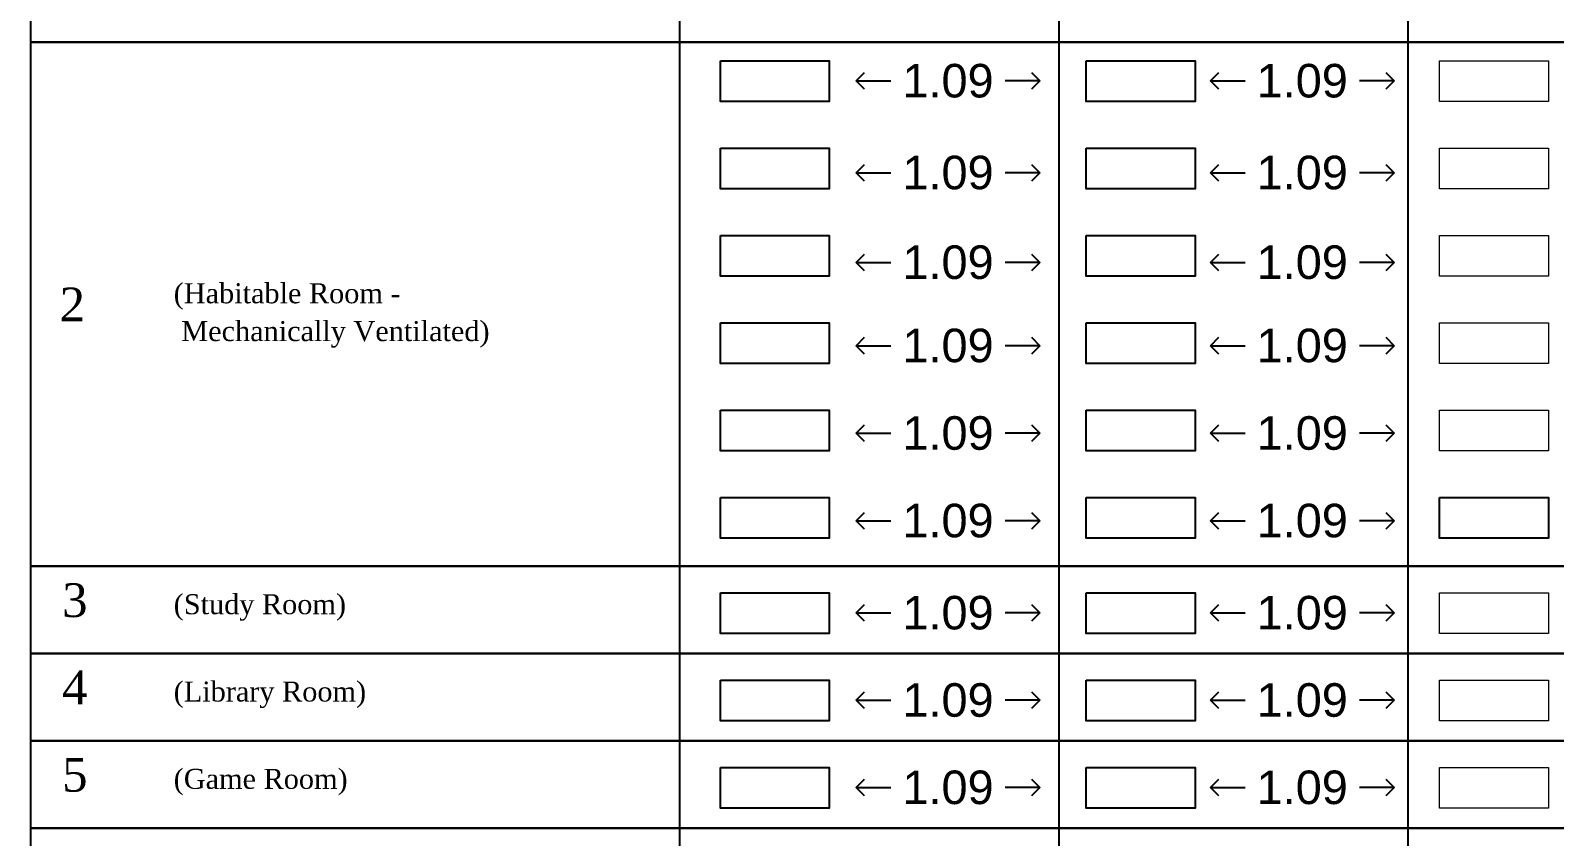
# Model space of a CAD drawing. Header units: millimetres. Extents: x -9481 to -9286, y 28706 to 28853.
# Drawn here: x -9461.73 to -9452.65, y 28760.81 to 28765.62 of the extents above; entities that cross this region are included whole.
import ezdxf

# ---------------------------------------------------------------- set-up
doc = ezdxf.new("R2010")
doc.units = ezdxf.units.MM
doc.header["$PDMODE"] = 34
doc.header["$PDSIZE"] = -15
doc.linetypes.add('CONTINULUS', pattern=[0])
for name, color, linetype, plot in [('BLK_1_FLR_0_REGULAR_ROOM_2', 7, 'Continuous', False), ('BLK_1_FLR_0_REGULAR_ROOM_3', 7, 'Continuous', False), ('BLK_1_FLR_0_REGULAR_ROOM_4', 7, 'Continuous', False), ('BLK_1_FLR_0_REGULAR_ROOM_5', 7, 'Continuous', False), ('BLK_1_FLR_0_REGULAR_ROOM_6', 7, 'Continuous', False), ('BLK_1_FLR_1_REGULAR_ROOM_1', 7, 'Continuous', False), ('BLK_1_FLR_1_REGULAR_ROOM_2', 7, 'Continuous', False), ('BLK_1_FLR_1_REGULAR_ROOM_6', 7, 'Continuous', False), ('BLK_1_FLR_2_REGULAR_ROOM_6', 7, 'Continuous', False)]:
    doc.layers.add(name, color=color, linetype=linetype, plot=plot)
for name, color, linetype in [('BLK_1_FLR_1_REGULAR_ROOM_3', 7, 'Continuous'), ('BLK_1_FLR_1_REGULAR_ROOM_4', 7, 'Continuous'), ('BLK_1_FLR_1_REGULAR_ROOM_5', 7, 'Continuous')]:
    doc.layers.add(name, color=color, linetype=linetype)
for name, color, linetype, lineweight in [('BLK_1_FLR_2_REGULAR_ROOM_1', 7, 'Continuous', 0), ('BLK_1_FLR_2_REGULAR_ROOM_2', 7, 'Continuous', 0), ('BLK_1_FLR_2_REGULAR_ROOM_3', 7, 'Continuous', 0), ('BLK_1_FLR_2_REGULAR_ROOM_4', 7, 'Continuous', 0), ('BLK_1_FLR_2_REGULAR_ROOM_5', 7, 'Continuous', 0), ('PLAN', 7, 'Continuous', 40)]:
    doc.layers.add(name, color=color, linetype=linetype, lineweight=lineweight)
doc.styles.add('Arial', font='arial.ttf', dxfattribs={"height": 0.2})
doc.styles.add('MtXpl_Georgia', font='georgiab.ttf')
doc.styles.add('style2', font='arial.ttf', dxfattribs={"height": 0.3})
doc.dimstyles.new('INT DIM', dxfattribs={"dimtxt": 0.3, "dimasz": 0.1, "dimexe": 0.18, "dimexo": 0.0625, "dimgap": 0.09, "dimtad": 0, "dimzin": 0, "dimdsep": 46, "dimtxsty": 'style2', "dimblk": 'OPEN90', "dimcen": 0.09, "dimse1": 1, "dimse2": 1, "dimclrd": 250, "dimclrt": 256, "dimadec": 0, "dimazin": 0, "dimtfac": 1, "dimtofl": 0, "dimtmove": 0, "dimatfit": 3, "dimfxl": 0, "dimtolj": 1, "dimtzin": 0, "dimlwd": -1, "dimarcsym": 0})

# ---------------------------------------------------------------- blocks, each defined once
blk = doc.blocks.new('_Open90')
at = {"layer": 'PLAN', "color": 0, "lineweight": -2}
for p, q in [((0, 0), (-1, 0)), ((-0.5, 0.5), (0, 0)), ((0, 0), (-0.5, -0.5))]:
    blk.add_line(p, q, dxfattribs=at)
blk = doc.blocks.new('*D77')
at = {"layer": 'BLK_1_FLR_1_REGULAR_ROOM_1', "color": 250}
for p, q in [((-9456.709144, 28765.317201), (-9456.601956, 28765.317201)), ((-9455.814168, 28765.317201), (-9455.921356, 28765.317201))]:
    blk.add_line(p, q, dxfattribs=at)
at = {"layer": 'Defpoints', "color": 0}
for p in [(-9456.809144, 28765.437276), (-9455.714168, 28765.437276), (-9455.714168, 28765.317201)]:
    blk.add_point(p, dxfattribs=at)
at = {"layer": 'BLK_1_FLR_1_REGULAR_ROOM_1', "color": 250, "xscale": 0.1, "yscale": 0.1, "zscale": 0.1, "rotation": 180}
blk.add_blockref('_Open90', (-9456.809144, 28765.317201), dxfattribs=at)
at = {"layer": 'BLK_1_FLR_1_REGULAR_ROOM_1', "color": 250, "xscale": 0.1, "yscale": 0.1, "zscale": 0.1}
blk.add_blockref('_Open90', (-9455.714168, 28765.317201), dxfattribs=at)
at = {"layer": 'BLK_1_FLR_1_REGULAR_ROOM_1', "linetype": 'CONTINULUS', "ltscale": 0.05, "insert": (-9456.261656, 28765.317201), "char_height": 0.2, "attachment_point": 5, "style": 'Arial'}
blk.add_mtext('\\A1;1.09', dxfattribs=at)
blk = doc.blocks.new('*D78')
at = {"layer": 'BLK_1_FLR_1_REGULAR_ROOM_1', "color": 250}
for p, q in [((-9454.597308, 28765.317201), (-9454.49012, 28765.317201)), ((-9453.702331, 28765.317201), (-9453.80952, 28765.317201))]:
    blk.add_line(p, q, dxfattribs=at)
at = {"layer": 'Defpoints', "color": 0}
for p in [(-9454.697308, 28765.437276), (-9453.602331, 28765.437276), (-9453.602331, 28765.317201)]:
    blk.add_point(p, dxfattribs=at)
at = {"layer": 'BLK_1_FLR_1_REGULAR_ROOM_1', "color": 250, "xscale": 0.1, "yscale": 0.1, "zscale": 0.1, "rotation": 180}
blk.add_blockref('_Open90', (-9454.697308, 28765.317201), dxfattribs=at)
at = {"layer": 'BLK_1_FLR_1_REGULAR_ROOM_1', "color": 250, "xscale": 0.1, "yscale": 0.1, "zscale": 0.1}
blk.add_blockref('_Open90', (-9453.602331, 28765.317201), dxfattribs=at)
at = {"layer": 'BLK_1_FLR_1_REGULAR_ROOM_1', "linetype": 'CONTINULUS', "ltscale": 0.05, "insert": (-9454.14982, 28765.317201), "char_height": 0.2, "attachment_point": 5, "style": 'Arial'}
blk.add_mtext('\\A1;1.09', dxfattribs=at)
blk = doc.blocks.new('*D82')
at = {"layer": 'BLK_1_FLR_0_REGULAR_ROOM_2', "color": 250}
for p, q in [((-9456.709144, 28764.769788), (-9456.601956, 28764.769788)), ((-9455.814168, 28764.769788), (-9455.921356, 28764.769788))]:
    blk.add_line(p, q, dxfattribs=at)
at = {"layer": 'Defpoints', "color": 0}
for p in [(-9456.809144, 28764.889863), (-9455.714168, 28764.889863), (-9455.714168, 28764.769788)]:
    blk.add_point(p, dxfattribs=at)
at = {"layer": 'BLK_1_FLR_0_REGULAR_ROOM_2', "color": 250, "xscale": 0.1, "yscale": 0.1, "zscale": 0.1, "rotation": 180}
blk.add_blockref('_Open90', (-9456.809144, 28764.769788), dxfattribs=at)
at = {"layer": 'BLK_1_FLR_0_REGULAR_ROOM_2', "color": 250, "xscale": 0.1, "yscale": 0.1, "zscale": 0.1}
blk.add_blockref('_Open90', (-9455.714168, 28764.769788), dxfattribs=at)
at = {"layer": 'BLK_1_FLR_0_REGULAR_ROOM_2', "linetype": 'CONTINULUS', "ltscale": 0.05, "insert": (-9456.261656, 28764.769788), "char_height": 0.2, "attachment_point": 5, "style": 'Arial'}
blk.add_mtext('\\A1;1.09', dxfattribs=at)
blk = doc.blocks.new('*D83')
at = {"layer": 'BLK_1_FLR_1_REGULAR_ROOM_2', "color": 250}
for p, q in [((-9454.597308, 28764.769788), (-9454.49012, 28764.769788)), ((-9453.702331, 28764.769788), (-9453.80952, 28764.769788))]:
    blk.add_line(p, q, dxfattribs=at)
at = {"layer": 'Defpoints', "color": 0}
for p in [(-9454.697308, 28764.889863), (-9453.602331, 28764.889863), (-9453.602331, 28764.769788)]:
    blk.add_point(p, dxfattribs=at)
at = {"layer": 'BLK_1_FLR_1_REGULAR_ROOM_2', "color": 250, "xscale": 0.1, "yscale": 0.1, "zscale": 0.1, "rotation": 180}
blk.add_blockref('_Open90', (-9454.697308, 28764.769788), dxfattribs=at)
at = {"layer": 'BLK_1_FLR_1_REGULAR_ROOM_2', "color": 250, "xscale": 0.1, "yscale": 0.1, "zscale": 0.1}
blk.add_blockref('_Open90', (-9453.602331, 28764.769788), dxfattribs=at)
at = {"layer": 'BLK_1_FLR_1_REGULAR_ROOM_2', "linetype": 'CONTINULUS', "ltscale": 0.05, "insert": (-9454.14982, 28764.769788), "char_height": 0.2, "attachment_point": 5, "style": 'Arial'}
blk.add_mtext('\\A1;1.09', dxfattribs=at)
blk = doc.blocks.new('*D87')
at = {"layer": 'BLK_1_FLR_0_REGULAR_ROOM_3', "color": 250}
for p, q in [((-9456.709144, 28764.235138), (-9456.601956, 28764.235138)), ((-9455.814168, 28764.235138), (-9455.921356, 28764.235138))]:
    blk.add_line(p, q, dxfattribs=at)
at = {"layer": 'Defpoints', "color": 0}
for p in [(-9456.809144, 28764.355212), (-9455.714168, 28764.355212), (-9455.714168, 28764.235138)]:
    blk.add_point(p, dxfattribs=at)
at = {"layer": 'BLK_1_FLR_0_REGULAR_ROOM_3', "color": 250, "xscale": 0.1, "yscale": 0.1, "zscale": 0.1, "rotation": 180}
blk.add_blockref('_Open90', (-9456.809144, 28764.235138), dxfattribs=at)
at = {"layer": 'BLK_1_FLR_0_REGULAR_ROOM_3', "color": 250, "xscale": 0.1, "yscale": 0.1, "zscale": 0.1}
blk.add_blockref('_Open90', (-9455.714168, 28764.235138), dxfattribs=at)
at = {"layer": 'BLK_1_FLR_0_REGULAR_ROOM_3', "linetype": 'CONTINULUS', "ltscale": 0.05, "insert": (-9456.261656, 28764.235138), "char_height": 0.2, "attachment_point": 5, "style": 'Arial'}
blk.add_mtext('\\A1;1.09', dxfattribs=at)
blk = doc.blocks.new('*D88')
at = {"layer": 'BLK_1_FLR_1_REGULAR_ROOM_3', "color": 250}
for p, q in [((-9454.597308, 28764.235138), (-9454.49012, 28764.235138)), ((-9453.702331, 28764.235138), (-9453.80952, 28764.235138))]:
    blk.add_line(p, q, dxfattribs=at)
at = {"layer": 'Defpoints', "color": 0}
for p in [(-9454.697308, 28764.355212), (-9453.602331, 28764.355212), (-9453.602331, 28764.235138)]:
    blk.add_point(p, dxfattribs=at)
at = {"layer": 'BLK_1_FLR_1_REGULAR_ROOM_3', "color": 250, "xscale": 0.1, "yscale": 0.1, "zscale": 0.1, "rotation": 180}
blk.add_blockref('_Open90', (-9454.697308, 28764.235138), dxfattribs=at)
at = {"layer": 'BLK_1_FLR_1_REGULAR_ROOM_3', "color": 250, "xscale": 0.1, "yscale": 0.1, "zscale": 0.1}
blk.add_blockref('_Open90', (-9453.602331, 28764.235138), dxfattribs=at)
at = {"layer": 'BLK_1_FLR_1_REGULAR_ROOM_3', "linetype": 'CONTINULUS', "ltscale": 0.05, "insert": (-9454.14982, 28764.235138), "char_height": 0.2, "attachment_point": 5, "style": 'Arial'}
blk.add_mtext('\\A1;1.09', dxfattribs=at)
blk = doc.blocks.new('*D92')
at = {"layer": 'BLK_1_FLR_0_REGULAR_ROOM_4', "color": 250, "ltscale": 0.75}
for p, q in [((-9456.709144, 28763.738658), (-9456.601956, 28763.738658)), ((-9455.814168, 28763.738658), (-9455.921356, 28763.738658))]:
    blk.add_line(p, q, dxfattribs=at)
at = {"layer": 'Defpoints', "color": 0}
for p in [(-9456.809144, 28763.858732), (-9455.714168, 28763.858732), (-9455.714168, 28763.738658)]:
    blk.add_point(p, dxfattribs=at)
at = {"layer": 'BLK_1_FLR_0_REGULAR_ROOM_4', "color": 250, "xscale": 0.1, "yscale": 0.1, "zscale": 0.1, "rotation": 180}
blk.add_blockref('_Open90', (-9456.809144, 28763.738658), dxfattribs=at)
at = {"layer": 'BLK_1_FLR_0_REGULAR_ROOM_4', "color": 250, "xscale": 0.1, "yscale": 0.1, "zscale": 0.1}
blk.add_blockref('_Open90', (-9455.714168, 28763.738658), dxfattribs=at)
at = {"layer": 'BLK_1_FLR_0_REGULAR_ROOM_4', "linetype": 'CONTINULUS', "ltscale": 0.05, "insert": (-9456.261656, 28763.738658), "char_height": 0.2, "attachment_point": 5, "style": 'Arial'}
blk.add_mtext('\\A1;1.09', dxfattribs=at)
blk = doc.blocks.new('*D93')
at = {"layer": 'BLK_1_FLR_1_REGULAR_ROOM_4', "color": 250}
for p, q in [((-9454.597308, 28763.738658), (-9454.49012, 28763.738658)), ((-9453.702331, 28763.738658), (-9453.80952, 28763.738658))]:
    blk.add_line(p, q, dxfattribs=at)
at = {"layer": 'Defpoints', "color": 0}
for p in [(-9454.697308, 28763.858732), (-9453.602331, 28763.858732), (-9453.602331, 28763.738658)]:
    blk.add_point(p, dxfattribs=at)
at = {"layer": 'BLK_1_FLR_1_REGULAR_ROOM_4', "color": 250, "xscale": 0.1, "yscale": 0.1, "zscale": 0.1, "rotation": 180}
blk.add_blockref('_Open90', (-9454.697308, 28763.738658), dxfattribs=at)
at = {"layer": 'BLK_1_FLR_1_REGULAR_ROOM_4', "color": 250, "xscale": 0.1, "yscale": 0.1, "zscale": 0.1}
blk.add_blockref('_Open90', (-9453.602331, 28763.738658), dxfattribs=at)
at = {"layer": 'BLK_1_FLR_1_REGULAR_ROOM_4', "linetype": 'CONTINULUS', "ltscale": 0.05, "insert": (-9454.14982, 28763.738658), "char_height": 0.2, "attachment_point": 5, "style": 'Arial'}
blk.add_mtext('\\A1;1.09', dxfattribs=at)
blk = doc.blocks.new('*D97')
at = {"layer": 'BLK_1_FLR_0_REGULAR_ROOM_5', "color": 250}
for p, q in [((-9456.709144, 28763.216711), (-9456.601956, 28763.216711)), ((-9455.814168, 28763.216711), (-9455.921356, 28763.216711))]:
    blk.add_line(p, q, dxfattribs=at)
at = {"layer": 'Defpoints', "color": 0}
for p in [(-9456.809144, 28763.336786), (-9455.714168, 28763.336786), (-9455.714168, 28763.216711)]:
    blk.add_point(p, dxfattribs=at)
at = {"layer": 'BLK_1_FLR_0_REGULAR_ROOM_5', "color": 250, "xscale": 0.1, "yscale": 0.1, "zscale": 0.1, "rotation": 180}
blk.add_blockref('_Open90', (-9456.809144, 28763.216711), dxfattribs=at)
at = {"layer": 'BLK_1_FLR_0_REGULAR_ROOM_5', "color": 250, "xscale": 0.1, "yscale": 0.1, "zscale": 0.1}
blk.add_blockref('_Open90', (-9455.714168, 28763.216711), dxfattribs=at)
at = {"layer": 'BLK_1_FLR_0_REGULAR_ROOM_5', "linetype": 'CONTINULUS', "ltscale": 0.05, "insert": (-9456.261656, 28763.216711), "char_height": 0.2, "attachment_point": 5, "style": 'Arial'}
blk.add_mtext('\\A1;1.09', dxfattribs=at)
blk = doc.blocks.new('*D98')
at = {"layer": 'BLK_1_FLR_1_REGULAR_ROOM_5', "color": 250}
for p, q in [((-9454.597308, 28763.216711), (-9454.49012, 28763.216711)), ((-9453.702331, 28763.216711), (-9453.80952, 28763.216711))]:
    blk.add_line(p, q, dxfattribs=at)
at = {"layer": 'Defpoints', "color": 0}
for p in [(-9454.697308, 28763.336786), (-9453.602331, 28763.336786), (-9453.602331, 28763.216711)]:
    blk.add_point(p, dxfattribs=at)
at = {"layer": 'BLK_1_FLR_1_REGULAR_ROOM_5', "color": 250, "xscale": 0.1, "yscale": 0.1, "zscale": 0.1, "rotation": 180}
blk.add_blockref('_Open90', (-9454.697308, 28763.216711), dxfattribs=at)
at = {"layer": 'BLK_1_FLR_1_REGULAR_ROOM_5', "color": 250, "xscale": 0.1, "yscale": 0.1, "zscale": 0.1}
blk.add_blockref('_Open90', (-9453.602331, 28763.216711), dxfattribs=at)
at = {"layer": 'BLK_1_FLR_1_REGULAR_ROOM_5', "linetype": 'CONTINULUS', "ltscale": 0.05, "insert": (-9454.14982, 28763.216711), "char_height": 0.2, "attachment_point": 5, "style": 'Arial'}
blk.add_mtext('\\A1;1.09', dxfattribs=at)
blk = doc.blocks.new('*D102')
at = {"layer": 'BLK_1_FLR_0_REGULAR_ROOM_6', "color": 250}
for p, q in [((-9456.709144, 28762.694794), (-9456.601956, 28762.694794)), ((-9455.814168, 28762.694794), (-9455.921356, 28762.694794))]:
    blk.add_line(p, q, dxfattribs=at)
at = {"layer": 'Defpoints', "color": 0}
for p in [(-9456.809144, 28762.814869), (-9455.714168, 28762.814869), (-9455.714168, 28762.694794)]:
    blk.add_point(p, dxfattribs=at)
at = {"layer": 'BLK_1_FLR_0_REGULAR_ROOM_6', "color": 250, "xscale": 0.1, "yscale": 0.1, "zscale": 0.1, "rotation": 180}
blk.add_blockref('_Open90', (-9456.809144, 28762.694794), dxfattribs=at)
at = {"layer": 'BLK_1_FLR_0_REGULAR_ROOM_6', "color": 250, "xscale": 0.1, "yscale": 0.1, "zscale": 0.1}
blk.add_blockref('_Open90', (-9455.714168, 28762.694794), dxfattribs=at)
at = {"layer": 'BLK_1_FLR_0_REGULAR_ROOM_6', "linetype": 'CONTINULUS', "ltscale": 0.05, "insert": (-9456.261656, 28762.694794), "char_height": 0.2, "attachment_point": 5, "style": 'Arial'}
blk.add_mtext('\\A1;1.09', dxfattribs=at)
blk = doc.blocks.new('*D103')
at = {"layer": 'BLK_1_FLR_1_REGULAR_ROOM_6', "color": 250}
for p, q in [((-9454.597308, 28762.694794), (-9454.49012, 28762.694794)), ((-9453.702331, 28762.694794), (-9453.80952, 28762.694794))]:
    blk.add_line(p, q, dxfattribs=at)
at = {"layer": 'Defpoints', "color": 0}
for p in [(-9454.697308, 28762.814869), (-9453.602331, 28762.814869), (-9453.602331, 28762.694794)]:
    blk.add_point(p, dxfattribs=at)
at = {"layer": 'BLK_1_FLR_1_REGULAR_ROOM_6', "color": 250, "xscale": 0.1, "yscale": 0.1, "zscale": 0.1, "rotation": 180}
blk.add_blockref('_Open90', (-9454.697308, 28762.694794), dxfattribs=at)
at = {"layer": 'BLK_1_FLR_1_REGULAR_ROOM_6', "color": 250, "xscale": 0.1, "yscale": 0.1, "zscale": 0.1}
blk.add_blockref('_Open90', (-9453.602331, 28762.694794), dxfattribs=at)
at = {"layer": 'BLK_1_FLR_1_REGULAR_ROOM_6', "linetype": 'CONTINULUS', "ltscale": 0.05, "insert": (-9454.14982, 28762.694794), "char_height": 0.2, "attachment_point": 5, "style": 'Arial'}
blk.add_mtext('\\A1;1.09', dxfattribs=at)
blk = doc.blocks.new('*D107')
at = {"layer": 'BLK_1_FLR_1_REGULAR_ROOM_1', "color": 250}
for p, q in [((-9456.709144, 28762.14554), (-9456.601956, 28762.14554)), ((-9455.814168, 28762.14554), (-9455.921356, 28762.14554))]:
    blk.add_line(p, q, dxfattribs=at)
at = {"layer": 'Defpoints', "color": 0}
for p in [(-9456.809144, 28762.265615), (-9455.714168, 28762.265615), (-9455.714168, 28762.14554)]:
    blk.add_point(p, dxfattribs=at)
at = {"layer": 'BLK_1_FLR_1_REGULAR_ROOM_1', "color": 250, "xscale": 0.1, "yscale": 0.1, "zscale": 0.1, "rotation": 180}
blk.add_blockref('_Open90', (-9456.809144, 28762.14554), dxfattribs=at)
at = {"layer": 'BLK_1_FLR_1_REGULAR_ROOM_1', "color": 250, "xscale": 0.1, "yscale": 0.1, "zscale": 0.1}
blk.add_blockref('_Open90', (-9455.714168, 28762.14554), dxfattribs=at)
at = {"layer": 'BLK_1_FLR_1_REGULAR_ROOM_1', "linetype": 'CONTINULUS', "ltscale": 0.05, "insert": (-9456.261656, 28762.14554), "char_height": 0.2, "attachment_point": 5, "style": 'Arial'}
blk.add_mtext('\\A1;1.09', dxfattribs=at)
blk = doc.blocks.new('*D108')
at = {"layer": 'BLK_1_FLR_1_REGULAR_ROOM_1', "color": 250}
for p, q in [((-9454.597308, 28762.14554), (-9454.49012, 28762.14554)), ((-9453.702331, 28762.14554), (-9453.80952, 28762.14554))]:
    blk.add_line(p, q, dxfattribs=at)
at = {"layer": 'Defpoints', "color": 0}
for p in [(-9454.697308, 28762.265615), (-9453.602331, 28762.265615), (-9453.602331, 28762.14554)]:
    blk.add_point(p, dxfattribs=at)
at = {"layer": 'BLK_1_FLR_1_REGULAR_ROOM_1', "color": 250, "xscale": 0.1, "yscale": 0.1, "zscale": 0.1, "rotation": 180}
blk.add_blockref('_Open90', (-9454.697308, 28762.14554), dxfattribs=at)
at = {"layer": 'BLK_1_FLR_1_REGULAR_ROOM_1', "color": 250, "xscale": 0.1, "yscale": 0.1, "zscale": 0.1}
blk.add_blockref('_Open90', (-9453.602331, 28762.14554), dxfattribs=at)
at = {"layer": 'BLK_1_FLR_1_REGULAR_ROOM_1', "linetype": 'CONTINULUS', "ltscale": 0.05, "insert": (-9454.14982, 28762.14554), "char_height": 0.2, "attachment_point": 5, "style": 'Arial'}
blk.add_mtext('\\A1;1.09', dxfattribs=at)
blk = doc.blocks.new('*D114')
at = {"layer": 'BLK_1_FLR_1_REGULAR_ROOM_1', "color": 250}
for p, q in [((-9456.709144, 28761.624894), (-9456.601956, 28761.624894)), ((-9455.814168, 28761.624894), (-9455.921356, 28761.624894))]:
    blk.add_line(p, q, dxfattribs=at)
at = {"layer": 'Defpoints', "color": 0}
for p in [(-9456.809144, 28761.744968), (-9455.714168, 28761.744968), (-9455.714168, 28761.624894)]:
    blk.add_point(p, dxfattribs=at)
at = {"layer": 'BLK_1_FLR_1_REGULAR_ROOM_1', "color": 250, "xscale": 0.1, "yscale": 0.1, "zscale": 0.1, "rotation": 180}
blk.add_blockref('_Open90', (-9456.809144, 28761.624894), dxfattribs=at)
at = {"layer": 'BLK_1_FLR_1_REGULAR_ROOM_1', "color": 250, "xscale": 0.1, "yscale": 0.1, "zscale": 0.1}
blk.add_blockref('_Open90', (-9455.714168, 28761.624894), dxfattribs=at)
at = {"layer": 'BLK_1_FLR_1_REGULAR_ROOM_1', "linetype": 'CONTINULUS', "ltscale": 0.05, "insert": (-9456.261656, 28761.624894), "char_height": 0.2, "attachment_point": 5, "style": 'Arial'}
blk.add_mtext('\\A1;1.09', dxfattribs=at)
blk = doc.blocks.new('*D115')
at = {"layer": 'BLK_1_FLR_1_REGULAR_ROOM_1', "color": 250}
for p, q in [((-9454.597308, 28761.624894), (-9454.49012, 28761.624894)), ((-9453.702331, 28761.624894), (-9453.80952, 28761.624894))]:
    blk.add_line(p, q, dxfattribs=at)
at = {"layer": 'Defpoints', "color": 0}
for p in [(-9454.697308, 28761.744968), (-9453.602331, 28761.744968), (-9453.602331, 28761.624894)]:
    blk.add_point(p, dxfattribs=at)
at = {"layer": 'BLK_1_FLR_1_REGULAR_ROOM_1', "color": 250, "xscale": 0.1, "yscale": 0.1, "zscale": 0.1, "rotation": 180}
blk.add_blockref('_Open90', (-9454.697308, 28761.624894), dxfattribs=at)
at = {"layer": 'BLK_1_FLR_1_REGULAR_ROOM_1', "color": 250, "xscale": 0.1, "yscale": 0.1, "zscale": 0.1}
blk.add_blockref('_Open90', (-9453.602331, 28761.624894), dxfattribs=at)
at = {"layer": 'BLK_1_FLR_1_REGULAR_ROOM_1', "linetype": 'CONTINULUS', "ltscale": 0.05, "insert": (-9454.14982, 28761.624894), "char_height": 0.2, "attachment_point": 5, "style": 'Arial'}
blk.add_mtext('\\A1;1.09', dxfattribs=at)
blk = doc.blocks.new('*D121')
at = {"layer": 'BLK_1_FLR_1_REGULAR_ROOM_1', "color": 250}
for p, q in [((-9456.709144, 28761.104247), (-9456.601956, 28761.104247)), ((-9455.814168, 28761.104247), (-9455.921356, 28761.104247))]:
    blk.add_line(p, q, dxfattribs=at)
at = {"layer": 'Defpoints', "color": 0}
for p in [(-9456.809144, 28761.224321), (-9455.714168, 28761.224321), (-9455.714168, 28761.104247)]:
    blk.add_point(p, dxfattribs=at)
at = {"layer": 'BLK_1_FLR_1_REGULAR_ROOM_1', "color": 250, "xscale": 0.1, "yscale": 0.1, "zscale": 0.1, "rotation": 180}
blk.add_blockref('_Open90', (-9456.809144, 28761.104247), dxfattribs=at)
at = {"layer": 'BLK_1_FLR_1_REGULAR_ROOM_1', "color": 250, "xscale": 0.1, "yscale": 0.1, "zscale": 0.1}
blk.add_blockref('_Open90', (-9455.714168, 28761.104247), dxfattribs=at)
at = {"layer": 'BLK_1_FLR_1_REGULAR_ROOM_1', "linetype": 'CONTINULUS', "ltscale": 0.05, "insert": (-9456.261656, 28761.104247), "char_height": 0.2, "attachment_point": 5, "style": 'Arial'}
blk.add_mtext('\\A1;1.09', dxfattribs=at)
blk = doc.blocks.new('*D122')
at = {"layer": 'BLK_1_FLR_1_REGULAR_ROOM_1', "color": 250}
for p, q in [((-9454.597308, 28761.104247), (-9454.49012, 28761.104247)), ((-9453.702331, 28761.104247), (-9453.80952, 28761.104247))]:
    blk.add_line(p, q, dxfattribs=at)
at = {"layer": 'Defpoints', "color": 0}
for p in [(-9454.697308, 28761.224321), (-9453.602331, 28761.224321), (-9453.602331, 28761.104247)]:
    blk.add_point(p, dxfattribs=at)
at = {"layer": 'BLK_1_FLR_1_REGULAR_ROOM_1', "color": 250, "xscale": 0.1, "yscale": 0.1, "zscale": 0.1, "rotation": 180}
blk.add_blockref('_Open90', (-9454.697308, 28761.104247), dxfattribs=at)
at = {"layer": 'BLK_1_FLR_1_REGULAR_ROOM_1', "color": 250, "xscale": 0.1, "yscale": 0.1, "zscale": 0.1}
blk.add_blockref('_Open90', (-9453.602331, 28761.104247), dxfattribs=at)
at = {"layer": 'BLK_1_FLR_1_REGULAR_ROOM_1', "linetype": 'CONTINULUS', "ltscale": 0.05, "insert": (-9454.14982, 28761.104247), "char_height": 0.2, "attachment_point": 5, "style": 'Arial'}
blk.add_mtext('\\A1;1.09', dxfattribs=at)

msp = doc.modelspace()

# ---------------------------------------------------------------- linework, layer by layer
for p, q in [((-9461.731845, 28768.672286), (-9461.731845, 28765.548404)), ((-9455.60159, 28768.151639), (-9455.60159, 28765.548404)), ((-9453.52083, 28768.151639), (-9453.52083, 28765.548404)), ((-9457.862239, 28766.069051), (-9457.862239, 28765.548404)), ((-9461.731845, 28765.548404), (-9461.731845, 28762.424523)), ((-9457.862239, 28765.548404), (-9457.862239, 28765.027757)), ((-9455.60159, 28765.548404), (-9455.60159, 28765.027757)), ((-9453.52083, 28765.548404), (-9453.52083, 28765.027757)), ((-9457.862239, 28765.027757), (-9457.862239, 28764.50711)), ((-9455.60159, 28765.027757), (-9455.60159, 28762.424523)), ((-9453.52083, 28765.027757), (-9453.52083, 28762.424523)), ((-9457.862239, 28764.50711), (-9457.862239, 28763.986463)), ((-9457.862239, 28763.986463), (-9457.862239, 28763.465816)), ((-9457.862239, 28763.465816), (-9457.862239, 28762.94517)), ((-9457.862239, 28762.94517), (-9457.862239, 28762.424523)), ((-9461.731845, 28762.424523), (-9461.731845, 28761.902372)), ((-9457.862239, 28762.424523), (-9457.862239, 28761.903876)), ((-9455.60159, 28762.424523), (-9455.60159, 28761.903876)), ((-9453.52083, 28762.424523), (-9453.52083, 28761.903876)), ((-9461.731845, 28761.903876), (-9461.731845, 28761.381725)), ((-9457.862239, 28761.903876), (-9457.862239, 28761.383229)), ((-9455.60159, 28761.903876), (-9455.60159, 28761.383229)), ((-9453.52083, 28761.903876), (-9453.52083, 28761.383229)), ((-9461.731845, 28761.383229), (-9461.731845, 28760.861079)), ((-9457.862239, 28761.383229), (-9457.862239, 28760.862582)), ((-9455.60159, 28761.383229), (-9455.60159, 28760.862582)), ((-9453.52083, 28761.383229), (-9453.52083, 28760.862582)), ((-9461.731845, 28760.862582), (-9461.731845, 28760.340432)), ((-9457.862239, 28760.862582), (-9457.862239, 28760.341935)), ((-9455.60159, 28760.862582), (-9455.60159, 28760.341935)), ((-9453.52083, 28760.862582), (-9453.52083, 28760.341935))]:
    msp.add_line(p, q)
for points in [[(-9442.229952, 28768.151639), (-9442.229952, 28765.548404), (-9461.731845, 28765.548404)], [(-9461.731845, 28765.548404), (-9442.229952, 28765.548404), (-9442.229952, 28765.027757)], [(-9442.229952, 28765.027757), (-9442.229952, 28762.424523), (-9461.731845, 28762.424523)], [(-9461.731845, 28762.424523), (-9442.229952, 28762.424523), (-9442.229952, 28761.903876), (-9461.731845, 28761.903876)], [(-9461.731845, 28761.903876), (-9442.229952, 28761.903876), (-9442.229952, 28761.383229), (-9461.731845, 28761.383229)], [(-9461.731845, 28761.383229), (-9442.229952, 28761.383229), (-9442.229952, 28760.862582), (-9461.731845, 28760.862582)], [(-9461.731845, 28760.862582), (-9442.229952, 28760.862582), (-9442.229952, 28760.341935), (-9461.731845, 28760.341935)]]:
    msp.add_lwpolyline(points)
at = {"layer": 'BLK_1_FLR_0_REGULAR_ROOM_2', "color": 2}
msp.add_lwpolyline([(-9457.618919, 28764.916629), (-9456.969738, 28764.916629), (-9456.969738, 28764.67448), (-9457.618919, 28764.67448)], close=True, dxfattribs=at)
at = {"layer": 'BLK_1_FLR_0_REGULAR_ROOM_3', "color": 2}
msp.add_lwpolyline([(-9457.618919, 28764.395982), (-9456.969738, 28764.395982), (-9456.969738, 28764.153833), (-9457.618919, 28764.153833)], close=True, dxfattribs=at)
at = {"layer": 'BLK_1_FLR_0_REGULAR_ROOM_4', "color": 2, "ltscale": 0.75}
msp.add_lwpolyline([(-9457.618919, 28763.875335), (-9456.969738, 28763.875335), (-9456.969738, 28763.633186), (-9457.618919, 28763.633186)], close=True, dxfattribs=at)
at = {"layer": 'BLK_1_FLR_0_REGULAR_ROOM_5', "color": 2}
msp.add_lwpolyline([(-9457.618919, 28763.354688), (-9456.969738, 28763.354688), (-9456.969738, 28763.112539), (-9457.618919, 28763.112539)], close=True, dxfattribs=at)
at = {"layer": 'BLK_1_FLR_0_REGULAR_ROOM_6', "color": 2}
msp.add_lwpolyline([(-9457.618919, 28762.834041), (-9456.969738, 28762.834041), (-9456.969738, 28762.591892), (-9457.618919, 28762.591892)], close=True, dxfattribs=at)
at = {"layer": 'BLK_1_FLR_1_REGULAR_ROOM_1', "color": 2}
for points in [[(-9457.618919, 28765.437276), (-9456.969738, 28765.437276), (-9456.969738, 28765.195127), (-9457.618919, 28765.195127)], [(-9455.438089, 28765.437276), (-9454.788908, 28765.437276), (-9454.788908, 28765.195127), (-9455.438089, 28765.195127)]]:
    msp.add_lwpolyline(points, close=True, dxfattribs=at)
at = {"layer": 'BLK_1_FLR_1_REGULAR_ROOM_1', "color": 3}
for points in [[(-9457.618919, 28762.265615), (-9456.969738, 28762.265615), (-9456.969738, 28762.023466), (-9457.618919, 28762.023466)], [(-9455.438089, 28762.265615), (-9454.788908, 28762.265615), (-9454.788908, 28762.023466), (-9455.438089, 28762.023466)]]:
    msp.add_lwpolyline(points, close=True, dxfattribs=at)
at = {"layer": 'BLK_1_FLR_1_REGULAR_ROOM_1', "color": 4}
for points in [[(-9457.618919, 28761.744968), (-9456.969738, 28761.744968), (-9456.969738, 28761.502819), (-9457.618919, 28761.502819)], [(-9455.438089, 28761.744968), (-9454.788908, 28761.744968), (-9454.788908, 28761.502819), (-9455.438089, 28761.502819)]]:
    msp.add_lwpolyline(points, close=True, dxfattribs=at)
at = {"layer": 'BLK_1_FLR_1_REGULAR_ROOM_1', "color": 5}
for points in [[(-9457.618919, 28761.224321), (-9456.969738, 28761.224321), (-9456.969738, 28760.982172), (-9457.618919, 28760.982172)], [(-9455.438089, 28761.224321), (-9454.788908, 28761.224321), (-9454.788908, 28760.982172), (-9455.438089, 28760.982172)]]:
    msp.add_lwpolyline(points, close=True, dxfattribs=at)
at = {"layer": 'BLK_1_FLR_1_REGULAR_ROOM_2', "color": 2}
msp.add_lwpolyline([(-9455.438089, 28764.916629), (-9454.788908, 28764.916629), (-9454.788908, 28764.67448), (-9455.438089, 28764.67448)], close=True, dxfattribs=at)
at = {"layer": 'BLK_1_FLR_1_REGULAR_ROOM_3', "color": 2}
msp.add_lwpolyline([(-9455.438089, 28764.395982), (-9454.788908, 28764.395982), (-9454.788908, 28764.153833), (-9455.438089, 28764.153833)], close=True, dxfattribs=at)
at = {"layer": 'BLK_1_FLR_1_REGULAR_ROOM_4', "color": 2}
msp.add_lwpolyline([(-9455.438089, 28763.875335), (-9454.788908, 28763.875335), (-9454.788908, 28763.633186), (-9455.438089, 28763.633186)], close=True, dxfattribs=at)
at = {"layer": 'BLK_1_FLR_1_REGULAR_ROOM_5', "color": 2}
msp.add_lwpolyline([(-9455.438089, 28763.354688), (-9454.788908, 28763.354688), (-9454.788908, 28763.112539), (-9455.438089, 28763.112539)], close=True, dxfattribs=at)
at = {"layer": 'BLK_1_FLR_1_REGULAR_ROOM_6', "color": 2}
msp.add_lwpolyline([(-9455.438089, 28762.834041), (-9454.788908, 28762.834041), (-9454.788908, 28762.591892), (-9455.438089, 28762.591892)], close=True, dxfattribs=at)
at = {"layer": 'BLK_1_FLR_2_REGULAR_ROOM_1', "color": 2}
msp.add_lwpolyline([(-9453.331628, 28765.437276), (-9452.682447, 28765.437276), (-9452.682447, 28765.195127), (-9453.331628, 28765.195127)], close=True, dxfattribs=at)
at = {"layer": 'BLK_1_FLR_2_REGULAR_ROOM_1', "color": 3}
msp.add_lwpolyline([(-9453.331628, 28762.265615), (-9452.682447, 28762.265615), (-9452.682447, 28762.023466), (-9453.331628, 28762.023466)], close=True, dxfattribs=at)
at = {"layer": 'BLK_1_FLR_2_REGULAR_ROOM_1', "color": 4}
msp.add_lwpolyline([(-9453.331628, 28761.744968), (-9452.682447, 28761.744968), (-9452.682447, 28761.502819), (-9453.331628, 28761.502819)], close=True, dxfattribs=at)
at = {"layer": 'BLK_1_FLR_2_REGULAR_ROOM_1', "color": 5}
msp.add_lwpolyline([(-9453.331628, 28761.224321), (-9452.682447, 28761.224321), (-9452.682447, 28760.982172), (-9453.331628, 28760.982172)], close=True, dxfattribs=at)
at = {"layer": 'BLK_1_FLR_2_REGULAR_ROOM_2', "color": 2}
msp.add_lwpolyline([(-9453.331628, 28764.916629), (-9452.682447, 28764.916629), (-9452.682447, 28764.67448), (-9453.331628, 28764.67448)], close=True, dxfattribs=at)
at = {"layer": 'BLK_1_FLR_2_REGULAR_ROOM_3', "color": 2}
msp.add_lwpolyline([(-9453.331628, 28764.395982), (-9452.682447, 28764.395982), (-9452.682447, 28764.153833), (-9453.331628, 28764.153833)], close=True, dxfattribs=at)
at = {"layer": 'BLK_1_FLR_2_REGULAR_ROOM_4', "color": 2}
msp.add_lwpolyline([(-9453.331628, 28763.875335), (-9452.682447, 28763.875335), (-9452.682447, 28763.633186), (-9453.331628, 28763.633186)], close=True, dxfattribs=at)
at = {"layer": 'BLK_1_FLR_2_REGULAR_ROOM_5', "color": 2}
msp.add_lwpolyline([(-9453.331628, 28763.354688), (-9452.682447, 28763.354688), (-9452.682447, 28763.112539), (-9453.331628, 28763.112539)], close=True, dxfattribs=at)
at = {"layer": 'BLK_1_FLR_2_REGULAR_ROOM_6', "color": 2}
msp.add_lwpolyline([(-9453.331628, 28762.834041), (-9452.682447, 28762.834041), (-9452.682447, 28762.591892), (-9453.331628, 28762.591892)], close=True, dxfattribs=at)

# ---------------------------------------------------------------- texts
at = {"linetype": 'CONTINULUS', "style": 'MtXpl_Georgia'}
for s, height, p in [('2', 0.201222, (-9461.558399, 28763.884112)), ('(Habitable Room -', 0.119406, (-9460.877842, 28763.991524)), (' Mechanically Ventilated)', 0.119406, (-9460.877842, 28763.765916)), ('3', 0.201222, (-9461.543382, 28762.121007)), ('(Study Room)', 0.119406, (-9460.877842, 28762.137686)), ('4', 0.201222, (-9461.543382, 28761.60036)), ('(Library Room)', 0.119406, (-9460.877842, 28761.617039)), ('5', 0.201222, (-9461.543382, 28761.079713)), ('(Game Room)', 0.119406, (-9460.877842, 28761.096392))]:
    msp.add_text(s, height=height, dxfattribs=at).set_placement(p)

# ---------------------------------------------------------------- dimensions: what is measured, and where the dimension line sits
at = {"layer": 'BLK_1_FLR_0_REGULAR_ROOM_2', "color": 2}
dim = msp.add_linear_dim(base=(-9455.714168, 28764.769788), p1=(-9456.809144, 28764.889863), p2=(-9455.714168, 28764.889863), dimstyle='INT DIM', override={"dimtxt": 0.2, "dimtxsty": 'Arial', "dimfxl": 0.125, "dimtfill": 1, "dimtfillclr": 7, "dimarcsym": 1}, dxfattribs=at)
dim.commit()
dim.dimension.update_dxf_attribs({"geometry": '*D82', "text_midpoint": (-9456.261656, 28764.769788)})
at = {"layer": 'BLK_1_FLR_0_REGULAR_ROOM_3', "color": 2}
dim = msp.add_linear_dim(base=(-9455.714168, 28764.235138), p1=(-9456.809144, 28764.355212), p2=(-9455.714168, 28764.355212), dimstyle='INT DIM', override={"dimtxt": 0.2, "dimtxsty": 'Arial', "dimfxl": 0.125, "dimtfill": 1, "dimtfillclr": 7, "dimarcsym": 1}, dxfattribs=at)
dim.commit()
dim.dimension.update_dxf_attribs({"geometry": '*D87', "text_midpoint": (-9456.261656, 28764.235138)})
at = {"layer": 'BLK_1_FLR_0_REGULAR_ROOM_4', "color": 2, "ltscale": 0.75}
dim = msp.add_linear_dim(base=(-9455.714168, 28763.738658), p1=(-9456.809144, 28763.858732), p2=(-9455.714168, 28763.858732), dimstyle='INT DIM', override={"dimtxt": 0.2, "dimtxsty": 'Arial', "dimfxl": 0.125, "dimtfill": 1, "dimtfillclr": 7, "dimarcsym": 1}, dxfattribs=at)
dim.commit()
dim.dimension.update_dxf_attribs({"geometry": '*D92', "text_midpoint": (-9456.261656, 28763.738658)})
at = {"layer": 'BLK_1_FLR_0_REGULAR_ROOM_5', "color": 2}
dim = msp.add_linear_dim(base=(-9455.714168, 28763.216711), p1=(-9456.809144, 28763.336786), p2=(-9455.714168, 28763.336786), dimstyle='INT DIM', override={"dimtxt": 0.2, "dimtxsty": 'Arial', "dimfxl": 0.125, "dimtfill": 1, "dimtfillclr": 7, "dimarcsym": 1}, dxfattribs=at)
dim.commit()
dim.dimension.update_dxf_attribs({"geometry": '*D97', "text_midpoint": (-9456.261656, 28763.216711)})
at = {"layer": 'BLK_1_FLR_0_REGULAR_ROOM_6', "color": 2}
dim = msp.add_linear_dim(base=(-9455.714168, 28762.694794), p1=(-9456.809144, 28762.814869), p2=(-9455.714168, 28762.814869), dimstyle='INT DIM', override={"dimtxt": 0.2, "dimtxsty": 'Arial', "dimfxl": 0.125, "dimtfill": 1, "dimtfillclr": 7, "dimarcsym": 1}, dxfattribs=at)
dim.commit()
dim.dimension.update_dxf_attribs({"geometry": '*D102', "text_midpoint": (-9456.261656, 28762.694794)})
at = {"layer": 'BLK_1_FLR_1_REGULAR_ROOM_1', "color": 2}
for base, p1, p2, picture, middle in [((-9455.714168, 28765.317201), (-9456.809144, 28765.437276), (-9455.714168, 28765.437276), '*D77', (-9456.261656, 28765.317201)), ((-9453.602331, 28765.317201), (-9454.697308, 28765.437276), (-9453.602331, 28765.437276), '*D78', (-9454.14982, 28765.317201))]:
    dim = msp.add_linear_dim(base=base, p1=p1, p2=p2, dimstyle='INT DIM', override={"dimtxt": 0.2, "dimtxsty": 'Arial', "dimfxl": 0.125, "dimtfill": 1, "dimtfillclr": 7, "dimarcsym": 1}, dxfattribs=at)
    dim.commit()
    dim.dimension.update_dxf_attribs({"geometry": picture, "text_midpoint": middle})
at = {"layer": 'BLK_1_FLR_1_REGULAR_ROOM_1', "color": 3}
for base, p1, p2, picture, middle in [((-9455.714168, 28762.14554), (-9456.809144, 28762.265615), (-9455.714168, 28762.265615), '*D107', (-9456.261656, 28762.14554)), ((-9453.602331, 28762.14554), (-9454.697308, 28762.265615), (-9453.602331, 28762.265615), '*D108', (-9454.14982, 28762.14554))]:
    dim = msp.add_linear_dim(base=base, p1=p1, p2=p2, dimstyle='INT DIM', override={"dimtxt": 0.2, "dimtxsty": 'Arial', "dimfxl": 0.125, "dimtfill": 1, "dimtfillclr": 7, "dimarcsym": 1}, dxfattribs=at)
    dim.commit()
    dim.dimension.update_dxf_attribs({"geometry": picture, "text_midpoint": middle})
at = {"layer": 'BLK_1_FLR_1_REGULAR_ROOM_1', "color": 4}
for base, p1, p2, picture, middle in [((-9455.714168, 28761.624894), (-9456.809144, 28761.744968), (-9455.714168, 28761.744968), '*D114', (-9456.261656, 28761.624894)), ((-9453.602331, 28761.624894), (-9454.697308, 28761.744968), (-9453.602331, 28761.744968), '*D115', (-9454.14982, 28761.624894))]:
    dim = msp.add_linear_dim(base=base, p1=p1, p2=p2, dimstyle='INT DIM', override={"dimtxt": 0.2, "dimtxsty": 'Arial', "dimfxl": 0.125, "dimtfill": 1, "dimtfillclr": 7, "dimarcsym": 1}, dxfattribs=at)
    dim.commit()
    dim.dimension.update_dxf_attribs({"geometry": picture, "text_midpoint": middle})
at = {"layer": 'BLK_1_FLR_1_REGULAR_ROOM_1', "color": 5}
for base, p1, p2, picture, middle in [((-9455.714168, 28761.104247), (-9456.809144, 28761.224321), (-9455.714168, 28761.224321), '*D121', (-9456.261656, 28761.104247)), ((-9453.602331, 28761.104247), (-9454.697308, 28761.224321), (-9453.602331, 28761.224321), '*D122', (-9454.14982, 28761.104247))]:
    dim = msp.add_linear_dim(base=base, p1=p1, p2=p2, dimstyle='INT DIM', override={"dimtxt": 0.2, "dimtxsty": 'Arial', "dimfxl": 0.125, "dimtfill": 1, "dimtfillclr": 7, "dimarcsym": 1}, dxfattribs=at)
    dim.commit()
    dim.dimension.update_dxf_attribs({"geometry": picture, "text_midpoint": middle})
at = {"layer": 'BLK_1_FLR_1_REGULAR_ROOM_2', "color": 2}
dim = msp.add_linear_dim(base=(-9453.602331, 28764.769788), p1=(-9454.697308, 28764.889863), p2=(-9453.602331, 28764.889863), dimstyle='INT DIM', override={"dimtxt": 0.2, "dimtxsty": 'Arial', "dimfxl": 0.125, "dimtfill": 1, "dimtfillclr": 7, "dimarcsym": 1}, dxfattribs=at)
dim.commit()
dim.dimension.update_dxf_attribs({"geometry": '*D83', "text_midpoint": (-9454.14982, 28764.769788)})
at = {"layer": 'BLK_1_FLR_1_REGULAR_ROOM_3', "color": 2}
dim = msp.add_linear_dim(base=(-9453.602331, 28764.235138), p1=(-9454.697308, 28764.355212), p2=(-9453.602331, 28764.355212), dimstyle='INT DIM', override={"dimtxt": 0.2, "dimtxsty": 'Arial', "dimfxl": 0.125, "dimtfill": 1, "dimtfillclr": 7, "dimarcsym": 1}, dxfattribs=at)
dim.commit()
dim.dimension.update_dxf_attribs({"geometry": '*D88', "text_midpoint": (-9454.14982, 28764.235138)})
at = {"layer": 'BLK_1_FLR_1_REGULAR_ROOM_4', "color": 2}
dim = msp.add_linear_dim(base=(-9453.602331, 28763.738658), p1=(-9454.697308, 28763.858732), p2=(-9453.602331, 28763.858732), dimstyle='INT DIM', override={"dimtxt": 0.2, "dimtxsty": 'Arial', "dimfxl": 0.125, "dimtfill": 1, "dimtfillclr": 7, "dimarcsym": 1}, dxfattribs=at)
dim.commit()
dim.dimension.update_dxf_attribs({"geometry": '*D93', "text_midpoint": (-9454.14982, 28763.738658)})
at = {"layer": 'BLK_1_FLR_1_REGULAR_ROOM_5', "color": 2}
dim = msp.add_linear_dim(base=(-9453.602331, 28763.216711), p1=(-9454.697308, 28763.336786), p2=(-9453.602331, 28763.336786), dimstyle='INT DIM', override={"dimtxt": 0.2, "dimtxsty": 'Arial', "dimfxl": 0.125, "dimtfill": 1, "dimtfillclr": 7, "dimarcsym": 1}, dxfattribs=at)
dim.commit()
dim.dimension.update_dxf_attribs({"geometry": '*D98', "text_midpoint": (-9454.14982, 28763.216711)})
at = {"layer": 'BLK_1_FLR_1_REGULAR_ROOM_6', "color": 2}
dim = msp.add_linear_dim(base=(-9453.602331, 28762.694794), p1=(-9454.697308, 28762.814869), p2=(-9453.602331, 28762.814869), dimstyle='INT DIM', override={"dimtxt": 0.2, "dimtxsty": 'Arial', "dimfxl": 0.125, "dimtfill": 1, "dimtfillclr": 7, "dimarcsym": 1}, dxfattribs=at)
dim.commit()
dim.dimension.update_dxf_attribs({"geometry": '*D103', "text_midpoint": (-9454.14982, 28762.694794)})

doc.saveas('drawing.dxf')
